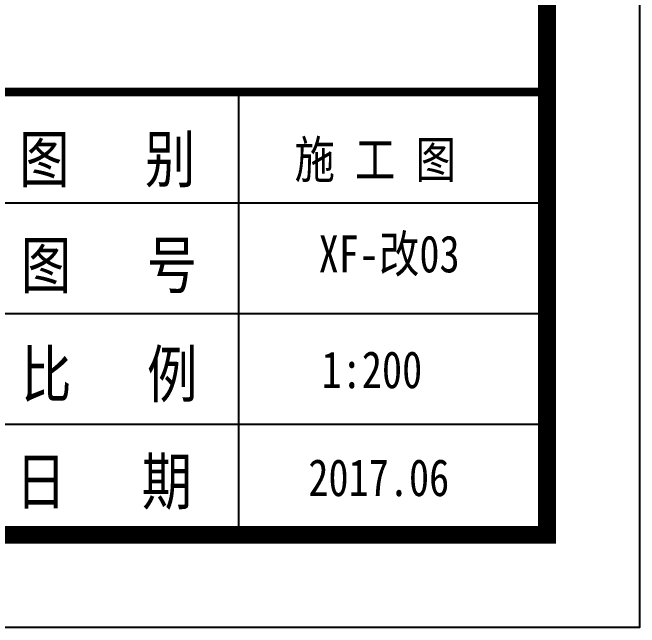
# Model space of a CAD drawing. Extents: x -149393 to 1177518, y -366685 to 296590.
# Drawn here: x 1011186 to 1020775, y 212582 to 221978 of the extents above; entities that cross this region are included whole.
import ezdxf

# ---------------------------------------------------------------- set-up
doc = ezdxf.new("R2010")
doc.units = 0
doc.header["$LTSCALE"] = 1000
doc.header["$MEASUREMENT"] = 0
for name, color, linetype in [('LAYER8', 8, 'CONTINUOUS'), ('PUB_TITLE', 253, 'CONTINUOUS'), ('标注', 1, 'CONTINUOUS')]:
    doc.layers.add(name, color=color, linetype=linetype)
doc.styles.add('宋体', font='')
doc.styles.get('宋体').set_extended_font_data('SimSun')

msp = doc.modelspace()

# ---------------------------------------------------------------- linework, layer by layer
at = {"layer": 'PUB_TITLE'}
for p, q in [((1014642, 220764.4), (1014642, 213996)), ((992457.6, 219072.3), (1019361, 219072.3)), ((992457.6, 217380.2), (1019361, 217380.2)), ((992457.6, 215688.1), (1019361, 215688.1))]:
    msp.add_line(p, q, dxfattribs=at)
msp.add_lwpolyline([(901975.2, 296590.3), (1020775.2, 296590.3), (1020775.2, 212581.7), (901975.2, 212581.7)], close=True, dxfattribs=at)
at = {"layer": 'PUB_TITLE', "const_width": 270.7}
msp.add_lwpolyline([(909046.7, 295176), (1019361, 295176), (1019361, 213996), (909046.7, 213996), (909046.7, 295176)], close=True, dxfattribs=at)
at = {"layer": 'PUB_TITLE', "const_width": 135.4}
msp.add_lwpolyline([(909046.7, 220764.4), (1019361, 220764.4)], dxfattribs=at)

# ---------------------------------------------------------------- texts
at = {"layer": 'LAYER8', "style": '宋体', "width": 0.8}
for s, p in [('施 工 图', (1015499.9, 219448.5)), ('XF-改03', (1015868, 218007.5)), ('1:200', (1015913.3, 216238.4)), ('2017.06', (1015710.6, 214589))]:
    msp.add_text(s, height=565.71, dxfattribs=at).set_placement(p)
at = {"layer": '标注', "style": '宋体', "width": 0.8}
for s, p in [('图   别', (1011285.9, 219385.8)), ('图   号', (1011313, 217765.7)), ('比   例', (1011316.9, 216099.4)), ('日   期', (1011235.4, 214461.5))]:
    msp.add_text(s, height=707.14, dxfattribs=at).set_placement(p)

doc.saveas('drawing.dxf')
